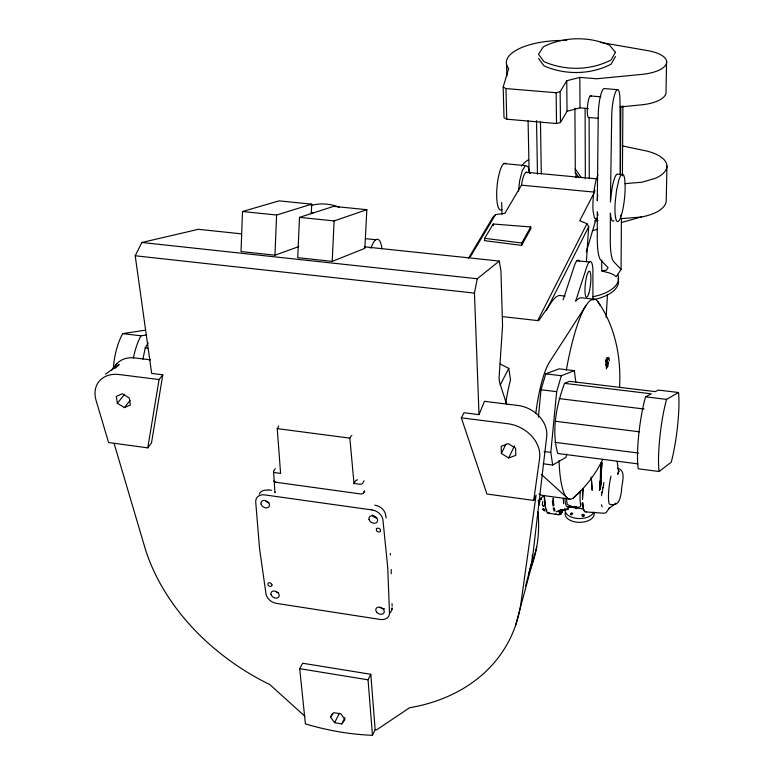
<?xml version="1.0" encoding="UTF-8"?>
<svg xmlns="http://www.w3.org/2000/svg" width="774" height="774" viewBox="0 0 774 774"><rect width="100%" height="100%" fill="white"/><g stroke="black" fill="none" stroke-linecap="round" stroke-linejoin="round"><path stroke-width="1.16" d="M621.425 218.191L621.058 269.381L616.201 276.811C612.505 272.941 606.632 272.516 601.717 270.89L601.737 260.17M554.155 507.879L555.055 511.004M620.38 174.024L620.845 106.202M622.393 175.853L622.915 105.825M391.189 573.795L391.247 569.49M605.703 365.067L606.758 363.886L605.781 360.355L607.754 359.329L606.768 358.11L608.877 357.907L607.754 359.329L606.758 363.886L606.487 368.917L605.781 360.355L606.768 358.11L608.877 357.907L609.361 360.674M666.598 61.156L666.008 91.332A32.092 12.897 -0.2 0 1 641.414 104.848L620.08 106.957M666.946 166.071L666.24 200.476A39.668 17.763 -0.1 0 1 641.327 216.991L621.474 222.496M637.979 463.897L557.735 453.487C551.33 430.479 556.361 405.344 564.546 383.353L569.509 381.321L655.288 391.625L658.21 390.057L678.508 392.495A45.918 6.985 -82.9 0 1 671.242 462.194L659.1 471.521L638.221 468.802A46.121 7.537 -82.9 0 1 645.584 396.839L651.244 393.802L564.546 383.353M532.357 554.939L532.193 560.686L528.932 573.176M619.548 387.377C621.299 357.385 615.253 326.251 597.702 301.386M562.292 509.534L562.011 511.991M563.337 498.292L563.559 503.719M311.283 213.769L311.709 204.152L279.027 200.863L242.504 211.525L241.024 251.55L274.954 255.207L298.793 246.596M274.954 255.207L276.589 215.017L311.709 204.152M299.499 217.368L297.748 257.674L332.201 261.389L364.864 248.348L366.837 209.696L333.662 206.358L299.499 217.368L334.116 220.919L366.837 209.696M332.201 261.389L334.116 220.919M554.049 511.063L553.149 507.957M583.228 507.947L582.658 502.665L583.209 508.305L584.951 511.895L604.165 513.249L606.09 512.649L609.39 507.812L608.693 508.847L615.775 503.148M606.129 317.495L607.455 294.739M484.688 238.315L484.534 240.666L521.599 245.368L530.954 228.553L530.712 226.946L493.173 224.005L484.688 238.315L521.763 242.997L530.712 226.946M586.411 261.583L588.685 226.743L586.963 223.705L579.726 220.754L594.016 193.065M521.599 245.368L521.763 242.997M391.963 609.409L392.089 607.871A10.43 7.827 27.9 0 1 389.467 613.143M602.356 492.777L602.82 487.485M538.394 417.089L541.007 389.757L545.757 373.861L559.186 368.84L574.337 370.64L575.837 382.356M543.164 463.781L552.684 465.039L550.807 452.393L556.67 391.663L561.334 375.719L574.337 370.64M518.512 191.091L519.635 180.893L522.218 170.793L525.314 165.597L528.081 166.633L529.784 173.54M601.514 495.66L601.959 491.625M618.097 472.672L617.778 474.298A17.357 3.009 -82.6 0 1 619.084 470.969L618.378 471.085L618.929 471.221M603.13 488.017L603.855 482.444M461.323 417.834L486.943 494.044L533.721 500.41L539.594 458.421A32.324 25.842 25.7 0 0 507.705 423.707L461.323 417.834L464.023 412.736L479.019 414.622L484.495 401.309L517.777 405.441A29.315 23.636 25.7 0 1 546.638 437L532.212 560.695L525.623 585.86M159.067 379.57L119.419 374.548A30.97 23.104 36.8 0 0 96.102 400.497L108.583 442.525L147.795 447.865L159.067 379.57L162.801 374.81L151.665 373.397L135.208 255.768L141.884 242.485L198.386 229.307L241.149 233.816M162.801 374.81L151.481 442.97L147.795 447.865M594.867 190.065L594.5 192.126L521.453 185.16L504.89 213.324L495.515 214.601L492.97 217.184L468.454 258.255M561.469 509.563L561.363 513.259L561.731 512.823M521.453 185.16L522.431 180.052A16.612 3.889 -84.4 0 1 527.375 172.737M479.019 414.622L474.452 293.104L477.248 278.746L499.298 261.061L500.952 271.026L502.558 325.777L499.027 378.447L499.694 382.724L506.66 404.309M142.948 359.126L145.241 347.884L148.211 342.872M515.523 625.586L536.711 547.015M542.748 501.31L542.303 504.929L542.971 505.248M566.82 454.067L565.871 457.424L552.684 465.039M275.118 492.109L274.964 492.67L273.532 471.569M600.363 42.377L648.409 50.765A32.373 12.597 -0.3 0 1 666.491 63.381A32.373 12.597 -0.3 0 1 641.801 74.391L596.754 78.764L579.842 77.4L566.752 80.767L567.023 111.282L560.473 122.456L556.516 123.521L506.747 119.196L504 117.58L503.177 87.007L508.644 68.605A54.47 21.208 -1.1 0 1 566.771 40.49M586.286 251.947L596.357 218.065M563.153 299.78L574.211 266.237A22.756 4.683 -83.7 0 1 579.349 261.206M370.833 248.231L372.217 244.99A22.165 6.734 -84.1 0 1 381.64 246.471L381.795 248.86M533.721 500.41L536.101 495.06L520.979 602.859A203.136 152.217 29.5 0 1 409.572 707.755L376.764 729.747L375.158 729.698L372.468 735.3A230.429 172.341 29.5 0 1 305.391 723.884L299.702 668.678L302.673 663.25L370.804 674.299L375.158 729.698M558.818 514.72L561.237 513.713L563.095 510.037L567.816 509.476L568.135 508.808L567.545 508.402L565.436 509.669L558.76 510.521L559.641 513.83L558.818 514.72L555.19 514.033M508.692 457.985L515.794 455.354L515.61 448.165L508.276 443.628L501.165 446.298L501.388 453.467L508.692 457.985L514.42 445.988M602.753 459.369C595.622 474.191 585.376 487.591 572.876 498.292M620.554 216.323L621.454 214.456M501.388 453.467L505.925 444.102M372.468 735.3L368.047 679.824L370.804 674.299M332.162 713.947L330.556 717.072L334.62 722.684L341.798 723.903L344.952 717.624M546.299 310.655L588.685 226.743M334.62 722.684L339.389 713.28M537.872 320.301L586.963 223.705M500.13 385.22L508.77 368.356L500.13 364.022M615.427 56.55L611.092 64.184C590.601 74.778 565.039 75.204 543.996 65.858L538.588 58.476M363.49 492.98L364.689 490.88L363.48 492.951A2.322 1.325 -4.6 0 1 360.539 493.947L275.708 482.221A2.303 1.287 -6.2 0 1 274.373 480.654A2.303 1.287 -6.2 0 0 275.747 482.212M364.051 480.77L362.619 483.257A2.332 1.316 -4.6 0 1 359.668 484.253L353.989 483.469L349.858 438.142L350.757 436.652A5.679 3.096 -4.5 0 1 351.87 435.549M353.989 483.469L355.169 481.438A4.663 2.632 -4.6 0 1 357.52 479.793M470.428 256.687L495.515 214.601M560.473 122.456L560.144 91.7L566.752 80.767M275.254 468.638L273.677 471.076A2.312 1.277 -6.2 0 0 275.012 472.643L280.585 473.407L277.237 428.612L278.205 427.151A5.631 3.019 -5.9 0 0 278.563 425.952M585.966 305.575L549.637 361.835A58.224 12.345 -82.9 0 0 535.772 413.442M569.277 507.473L569.48 506.825M330.556 717.072L333.681 712.661L340.889 713.87L344.943 719.501L341.798 723.903M562.572 510.772L563.095 510.037M124.382 407.608L130.371 405.005L129.345 398.078L122.302 393.753L116.323 396.385L117.367 403.312L124.382 407.608L130.119 400.39M117.367 403.312L124.595 394.314M111.804 369.943L116.903 363.712M548.011 512.872L548.524 512.881M114.997 368.376L119.148 364.477L105.525 374.142M580.442 491.393L576.03 495.408A100.717 19.785 -83 0 1 559.031 460.675M538.017 500.923L544.17 495.341M645.584 396.839L666.569 399.384L678.508 392.495M586.615 511.595L586.141 511.856M561.237 513.713L559.438 514.052L560.927 513.936M544.345 495.583A34.356 7.072 -82.5 0 0 546.038 509.679L547.266 512.939L549.53 512.775M567.816 509.476L568.135 508.808M576.301 507.386A18.431 1.055 50.9 0 0 576.94 507.938L582.861 508.982M592.284 230.787L597.557 229.239M556.38 511.788L559.021 510.985L557.338 511.508M567.023 111.282L579.997 107.847L588.375 108.553M503.177 87.007L505.944 88.575L556.148 92.735L560.144 91.7M611.547 504.551C619.684 506.051 620.409 496.676 621.512 491.026C621.145 484.35 627.356 470.553 617.459 468.27M113.294 368.734A43.073 17.937 -82.8 0 1 122.737 333.604L141.003 335.819L146.721 334.919M601.717 270.89L606.516 270.155L608.054 267.601L600.876 260.267A41.999 8.137 -84 0 1 597.276 238.257L597.276 211.844L597.963 215.249M122.737 333.604L145.357 330.188M578.865 177.556L576.001 173.386L575.324 173.482L574.908 108.389M582.774 516.461L583.954 516.064L583.964 514.971L582.696 514.313L581.855 514.865L582.271 516.219L583.615 516.364L584.002 514.933L583.219 514.342M624.773 183.632L641.781 182.248L655.056 178.446A40.074 17.367 -0.1 0 0 642.517 150.146L622.277 145.88M594.48 220.871L598.079 220.571M621.387 218.645L641.327 216.991M577.452 508.266L567.768 506.718L576.32 507.405L575.779 506.757M617.507 89.658L604.126 88.555A19.311 3.851 -84.7 0 0 598.263 114.697L597.276 200.747A23.801 4.683 -84.2 0 1 597.751 195.087M590.272 95.937L600.75 96.808M598.495 118.306L589.217 117.503A11.02 2.264 -84.8 0 1 587.495 106.299A11.02 2.264 -84.8 0 1 591.268 96.15M503.903 163.604L525.314 165.597M621.561 174.518L616.849 174.082A23.839 4.538 -84.1 0 0 611.818 189.63L610.425 202.014L611.712 115.848A19.35 3.735 -84.6 0 1 615.94 91.245A19.35 3.735 -84.6 0 1 619.984 100.494L620.313 175.059M526.204 172.283L597.625 178.968M565.059 296.045L561.547 295.716A100.281 21.353 -83 0 0 551.727 301.802L538.646 320.688L502.374 316.605M242.504 211.525L276.589 215.017M365.396 238.653L375.845 239.737M576.959 260.741L589.237 262.028M364.254 246.809L499.298 261.061M141.884 242.485L477.248 278.746M135.208 255.768L474.452 293.104M595.138 299.383L582.087 297.845A100.562 20.366 -83 0 0 575.663 301.154L586.537 267.533A22.794 4.557 -83.7 0 1 592.894 268.704L592.942 299.896M545.757 373.861L561.334 375.719M541.007 389.757L556.67 391.663M145.241 347.884L147.631 348.184M559.128 398.6L644.103 409.011M150.514 359.871L135.015 357.946A28.116 21.169 36.9 0 0 114.407 367.466M555.413 421.269L639.324 431.805M554.9 442.331L638.395 453.042M544.122 451.532L550.807 452.393M277.237 428.612L349.858 438.142M569.887 499.124L541.877 495.331L538.936 494.006M548.35 513.268L558.093 514.594M268.172 489.816L271.616 490.3M299.702 668.678L368.047 679.824M559.167 514.41L559.979 514.633M596.87 218.974L594.49 218.239L593.097 211.437A23.791 4.731 -84.2 0 1 597.954 174.963M559.641 513.83L560.153 514.004M577.104 508.083L576.272 507.618L576.94 508.266M610.841 504.754L609.215 503.855A19.166 3.386 -82.6 0 1 610.967 476.155M304.917 716.289L269.826 684.584A203.136 152.217 29.5 0 1 144.554 546.492L114.097 443.434M541.674 474.646L567.139 497.817M545.022 511.043L543.261 509.437L544.209 510.501M564.662 508.421L565.436 509.669M575.875 508.102L574.753 506.38M621.058 269.381L613.685 261.602A42.067 7.885 -84 0 1 610.28 239.572L610.376 213.131A23.839 4.538 -84.1 0 0 613.966 220.658M576.707 507.628L575.624 506.409M576.011 507.754L574.801 506.331M574.608 506.651L576.669 508.276M575.198 168.78L581.284 177.614M584.302 511.15L583.712 509.824M530.325 173.444L529.106 171.547L528.091 120.821M546.347 509.873L546.908 510.772M543.096 505.828L543.454 506.448L543.077 505.751M545.796 508.518L545.38 506.941M601.437 504.735L602.114 506.989M493.173 224.005L493.444 225.621M552.394 501.039L552.946 505.915M390.222 553.429L390.464 555.026M508.77 368.356L510.53 379.87A57.992 13.158 -82.9 0 0 505.741 403.012M545.08 505.461L544.393 496.192M617.207 461.381L618.31 470.553M385.849 515.629L386.1 517.99M544.606 499.811L544.896 503.361M591.288 477.616L592.149 490.242L591.23 477.007M540.049 501.349L540.02 500.923A2.39 0.503 -82.4 0 0 539.41 500.681A2.39 0.503 -82.4 0 0 538.859 503.545L538.878 504.358A2.39 0.503 -82.4 0 0 539.546 504.445M506.564 64.3L506.893 76.007M392.07 603.691L392.137 606.061M501.668 202.488L502.007 214.379M505.944 88.575L506.747 119.196M536.527 120.628L537.475 174.179M540.446 121.46L541.307 173.86M556.148 92.735L556.516 123.521M576.001 173.386L576.03 177.672M585.096 108.476L585.337 178.746M579.842 77.4L579.997 107.847M589.12 117.658L589.275 178.465M543.764 508.924A2.361 0.493 -82.3 0 1 543.271 508.866M562.001 509.979A2.767 0.551 -82.4 0 1 561.295 513.297L560.947 513.568A2.767 0.551 -82.4 0 1 561.063 509.437M560.937 512.775A2.767 0.551 -82.4 0 1 560.192 512.901A2.767 0.551 -82.4 0 1 560.521 509.36M618.01 278.321A40.219 19.418 -0.6 0 1 592.942 299.79M617.671 274.373A40.258 19.389 -0.6 0 1 592.932 296.713M568.658 506.515A26.664 5.244 -82.5 0 1 564.856 498.359M582.319 505.451A26.722 5.041 -82.6 0 1 582 503.264M580.219 491.035A26.713 5.06 -82.6 0 0 580.616 505.074C581.893 509.36 569.606 506.438 567.323 504.319A26.674 5.225 -82.5 0 1 566.558 499.056M537.959 511.846A186.979 143.577 29.6 0 1 529.919 570.312M566.307 370.253A100.717 19.785 -83 0 1 599.937 305.314M311.129 205.526A44.166 36.262 36.4 0 1 339.157 207.161M310.858 213.15A44.534 36.417 36.3 0 1 313.083 212.966M659.1 471.521A46.246 7.092 -82.9 0 1 666.569 399.384M133.37 358.052A43.18 17.599 -82.8 0 1 141.003 335.819M521.695 166.091A43.18 18.808 -1 0 1 528.507 159.734M501.871 209.59A23.501 5.757 -84.5 0 1 497.024 186.882A23.501 5.757 -84.5 0 1 505.925 163.614M594.026 512.64A14.532 8.446 -0.1 0 1 579.533 522.344A14.532 8.446 -0.1 0 1 565.31 512.523M593.803 512.02A14.551 8.437 -0.1 0 1 577.859 518.512L574.676 518.067A14.551 8.437 -0.1 0 1 565.078 510.027M374.751 505.141A10.759 8.146 28.3 0 1 385.636 515.058M259.242 494.122A10.623 7.904 31.2 0 1 267.746 490.203M278.563 592.787A4.412 3.222 30.1 0 1 275.534 591.317M384.678 608.79A4.47 3.319 27.4 0 1 379.995 607.309M376.474 517.97A4.605 3.522 28.8 0 1 372.275 515.087M268.888 502.761A4.547 3.415 31.8 0 1 265.763 501.252M582.754 490.909L582.503 499.365L582.996 488.936L582.754 490.909M600.508 472.217L600.431 481.031L600.682 463.046L600.508 472.217M561.285 509.476L560.966 511.411L561.285 509.476M601.94 462.629L600.672 480.954L601.94 462.629M553.4 500.894L553.681 505.848L553.187 498.108L553.4 500.894M599.54 489.642L599.502 490.426L600.092 481.089L599.54 489.642M607.59 363.412L607.571 367.176L608.441 361.951L607.59 363.412M616.559 190.075L615.166 202.469A23.859 4.489 -84.1 0 0 619.461 220.039A23.859 4.489 -84.1 0 0 625.131 185.741A23.859 4.489 -84.1 0 0 618.91 179.829L616.559 190.075M601.311 480.596L600.227 489.362L601.311 480.596M271.945 584.863L271.838 585.608A2.216 1.625 30.3 0 1 270.078 586.315A2.216 1.625 30.3 0 1 268.104 585.038L267.93 583.499A2.216 1.625 30.3 0 1 269.691 582.783A2.216 1.625 30.3 0 1 271.664 584.07L271.945 584.863M562.118 510.318L561.798 512.253L562.118 510.318M376.377 529L376.503 530.616A2.303 1.751 28.5 0 0 378.544 531.961A2.303 1.751 28.5 0 0 380.44 531.187L380.324 529.561A2.303 1.751 28.5 0 0 378.273 528.216A2.303 1.751 28.5 0 0 376.377 529M570.641 513.636L570.593 514.536L571.454 514.884L572.818 513.646L571.928 512.794L570.641 513.636M615.446 52.322L611.112 59.927C590.591 70.647 565.01 70.908 543.929 61.61L538.511 54.257L543.396 46.769C563.704 36.552 588.627 36.281 609.486 45.105L615.446 52.322M372.062 509.96L264.727 494.886A10.652 7.992 31.8 0 0 255.72 501.978L259.542 548.476L266.004 593.968A10.323 7.527 30 0 0 276.512 603.401L380.16 619.442A10.459 7.75 27.4 0 0 389.506 612.95L387.716 567.4L382.946 519.983A10.788 8.243 28.8 0 0 372.062 509.96M544.432 510.53L542.874 509.04L544.432 510.53M541.229 499.307L540.91 498.34L541.229 499.307M588.714 293.607A13.023 2.603 -83.7 0 0 590.011 271.751A13.023 2.603 -83.7 0 0 585.067 287.057A13.023 2.603 -83.7 0 0 588.714 293.607M261.07 504.116A4.567 3.425 31.8 0 0 268.201 507.454A4.567 3.425 31.8 0 0 266.411 500.913A4.567 3.425 31.8 0 0 261.07 504.116M369.005 519.402A4.625 3.531 28.8 0 0 376.251 522.789A4.625 3.531 28.8 0 0 374.655 516.19A4.625 3.531 28.8 0 0 369.005 519.402M376.648 612.137A4.489 3.319 27.4 0 0 383.972 612.824A4.489 3.319 27.4 0 0 379.454 607.116A4.489 3.319 27.4 0 0 376.648 612.137M271.016 594.461A4.421 3.231 30.1 0 0 277.934 597.712A4.421 3.231 30.1 0 0 276.221 591.539A4.421 3.231 30.1 0 0 271.016 594.461"/></g></svg>
